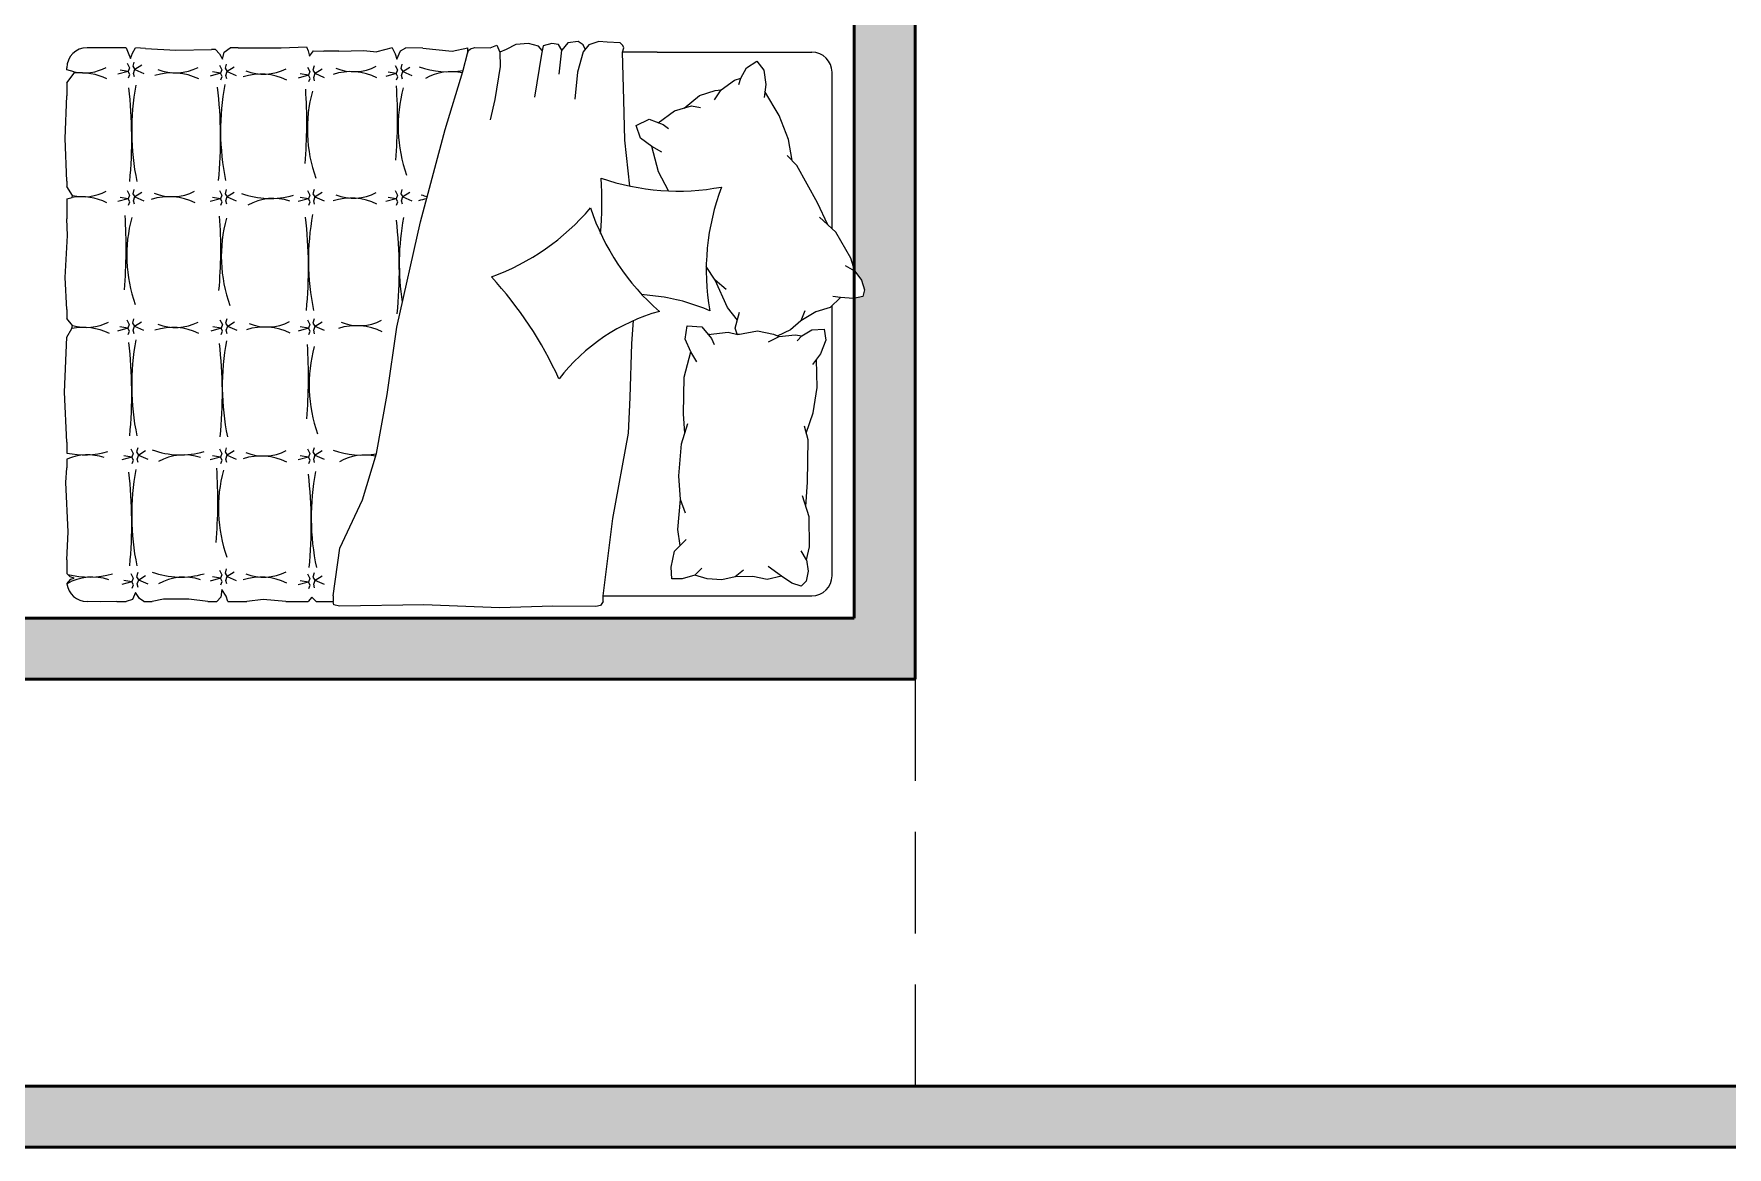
# Model space of a CAD drawing. Header units: millimetres. Extents: x 2999.9 to 3041.9, y 869.6 to 906.3.
# Drawn here: x 3015.953 to 3020.115, y 894.688 to 897.424 of the extents above; entities that cross this region are included whole.
import ezdxf

# ---------------------------------------------------------------- set-up
doc = ezdxf.new("R2010")
doc.units = ezdxf.units.MM
doc.linetypes.add('HIDDEN', pattern=[0.375, 0.25, -0.125])
doc.layers.add('mori', color=166, linetype='Continuous', lineweight=30)
doc.layers.add('MOVI', color=7, linetype='Continuous', lineweight=9)

msp = doc.modelspace()

# ---------------------------------------------------------------- linework, layer by layer
at = {"color": 253, "linetype": 'HIDDEN', "lineweight": 0}
msp.add_line((3018.1192, 895.8382), (3018.1192, 894.8382), dxfattribs=at)
at = {"linetype": 'Continuous'}
for points in [[(3017.9692, 898.7077), (3017.9692, 898.8577), (3017.9708, 896.8412)], [(3017.9708, 896.8412), (3017.9692, 898.8577), (3017.9708, 898.8577)], [(3017.9708, 896.8412), (3017.9708, 898.8577), (3017.9874, 896.8192)], [(3017.9874, 896.8192), (3017.9708, 898.8577), (3017.9874, 898.8577)], [(3017.9874, 896.8192), (3017.9874, 898.8577), (3017.9952, 896.795)], [(3017.9952, 896.795), (3017.9874, 898.8577), (3017.9952, 898.8577)], [(3017.9952, 895.8382), (3017.9952, 898.8577), (3018.1192, 895.8382)], [(3018.1192, 895.8382), (3017.9952, 898.8577), (3018.1192, 897.8375)], [(3017.9692, 896.8465), (3017.9692, 898.7077), (3017.9708, 896.8412)], [(3017.9952, 895.8382), (3017.991, 896.7789), (3017.9952, 896.795)], [(3017.991, 895.8382), (3017.9692, 896.7739), (3017.991, 896.7789)], [(3017.9692, 895.9882), (3017.9692, 896.7739), (3017.991, 895.8382)], [(3017.991, 895.8382), (3017.991, 896.7789), (3017.9952, 895.8382)], [(3015.2692, 895.8382), (3015.2692, 895.9882), (3017.9692, 895.8382)], [(3017.9692, 895.8382), (3015.2692, 895.9882), (3017.9692, 895.9882)], [(3017.9692, 895.8382), (3017.9692, 895.9882), (3017.991, 895.8382)], [(3003.8192, 894.6882), (3003.8192, 894.8382), (3024.4192, 894.6882)], [(3024.4192, 894.6882), (3003.8192, 894.8382), (3024.4192, 894.8382)]]:
    msp.add_solid(points, dxfattribs=at)
at = {"layer": 'mori', "color": 152, "lineweight": 50}
for p, q in [((3017.9692, 898.7077), (3017.9692, 895.9882)), ((3018.1192, 897.8375), (3018.1192, 895.8382)), ((3015.2692, 895.9882), (3017.9692, 895.9882)), ((3017.9692, 895.9882), (3015.2692, 895.9882)), ((3018.1192, 895.8382), (3006.7692, 895.8382)), ((3003.8192, 894.8382), (3024.4192, 894.8382)), ((3038.7192, 894.6882), (3003.8192, 894.6882))]:
    msp.add_line(p, q, dxfattribs=at)
at = {"layer": 'MOVI'}
for p, q in [((3016.1804, 897.3901), (3016.0841, 897.3901)), ((3016.2281, 897.3881), (3016.2035, 897.3901)), ((3016.4002, 897.3857), (3016.39, 897.3859)), ((3016.4552, 897.3901), (3016.4357, 897.3901)), ((3016.7026, 897.3815), (3016.6663, 897.382)), ((3016.8343, 897.3901), (3016.7966, 897.3802)), ((3016.9094, 897.3891), (3016.8676, 897.3901)), ((3017.0198, 897.3771), (3017.0198, 897.3771)), ((3017.0203, 897.3792), (3017.0203, 897.3901)), ((3017.0751, 897.3896), (3017.0915, 897.3967)), ((3017.0915, 897.3967), (3017.0983, 897.379)), ((3017.0983, 897.379), (3017.0996, 897.3436)), ((3017.2052, 897.3944), (3017.2008, 897.3743)), ((3017.2262, 897.4001), (3017.2052, 897.3944)), ((3017.2429, 897.3984), (3017.2262, 897.4001)), ((3017.2513, 897.3839), (3017.2429, 897.3984)), ((3017.2441, 897.3249), (3017.2513, 897.3839)), ((3017.3031, 897.3803), (3017.2899, 897.3297)), ((3017.3178, 897.3974), (3017.3031, 897.3803)), ((3017.4, 897.3792), (3017.4031, 897.3901)), ((3017.4855, 897.3792), (3017.4, 897.3792)), ((3017.4855, 897.3792), (3017.8657, 897.3792)), ((3016.0346, 897.3356), (3016.0346, 897.3406)), ((3017.0996, 897.3436), (3017.086, 897.2631)), ((3017.2008, 897.3743), (3017.1839, 897.2683)), ((3016.0346, 897.3038), (3016.0346, 897.2719)), ((3017.2899, 897.3297), (3017.2826, 897.2634)), ((3017.9152, 896.9452), (3017.9152, 897.3297)), ((3017.086, 897.2631), (3017.0751, 897.2126)), ((3017.5501, 897.2412), (3017.5541, 897.2435)), ((3016.0346, 897.062), (3016.0346, 897.049)), ((3016.0346, 897.019), (3016.0346, 896.9694)), ((3017.9244, 896.9367), (3017.8846, 896.9734)), ((3017.9615, 896.8727), (3017.9244, 896.9367)), ((3017.9708, 896.8412), (3017.9484, 896.8543)), ((3017.9708, 896.8412), (3017.9615, 896.8727)), ((3017.495, 896.778), (3017.4472, 896.784)), ((3017.9362, 896.7764), (3017.9102, 896.7517)), ((3017.9152, 896.0924), (3017.9152, 896.7565)), ((3016.0346, 896.7465), (3016.0346, 896.7248)), ((3017.4227, 896.663), (3017.4273, 896.7195)), ((3017.8755, 896.7409), (3017.8382, 896.7188)), ((3017.9102, 896.7517), (3017.8755, 896.7409)), ((3017.6103, 896.686), (3017.614, 896.686)), ((3017.6819, 896.686), (3017.6866, 896.686)), ((3017.4191, 896.5305), (3017.4227, 896.663)), ((3016.0346, 896.4208), (3016.0346, 896.394)), ((3016.0346, 896.3787), (3016.0346, 896.3577)), ((3016.0346, 896.1319), (3016.0346, 896.0977)), ((3016.1573, 896.0289), (3016.1804, 896.0289)), ((3016.2238, 896.0289), (3016.2441, 896.0289)), ((3016.3814, 896.0289), (3016.4031, 896.0289)), ((3016.4306, 896.0289), (3016.4769, 896.0289)), ((3016.5724, 896.0289), (3016.6273, 896.0289)), ((3016.6476, 896.0289), (3016.6894, 896.0289)), ((3016.6894, 896.0429), (3016.6894, 896.0289)), ((3017.3527, 896.0289), (3017.3527, 896.043)), ((3017.3527, 896.0429), (3017.8657, 896.0429))]:
    msp.add_line(p, q, dxfattribs=at)
for points in [[(3016.1804, 897.3901), (3016.1869, 897.3737), (3016.1912, 897.3635), (3016.196, 897.3766), (3016.2035, 897.3901)], [(3016.2281, 897.3881), (3016.3025, 897.3837), (3016.39, 897.3859)], [(3016.4002, 897.3857), (3016.4096, 897.3751), (3016.4169, 897.3621), (3016.4212, 897.3794), (3016.4357, 897.3901)], [(3016.4552, 897.3901), (3016.5615, 897.3896), (3016.6237, 897.3925), (3016.628, 897.3823), (3016.6309, 897.3693), (3016.641, 897.3823), (3016.6663, 897.382)], [(3016.6894, 896.0429), (3016.7058, 896.16), (3016.761, 896.2792), (3016.7959, 896.3926), (3016.822, 896.5379), (3016.8453, 896.7037), (3016.9034, 896.9624), (3016.9644, 897.1892), (3017.008, 897.3317), (3017.0203, 897.3792)], [(3016.7026, 897.3815), (3016.7634, 897.3832), (3016.7966, 897.3802)], [(3016.8343, 897.3901), (3016.8416, 897.3752), (3016.8459, 897.3622), (3016.8546, 897.3825), (3016.8676, 897.3901)], [(3016.9094, 897.3891), (3016.9818, 897.3816), (3017.0203, 897.3901)], [(3017.0198, 897.3771), (3017.0214, 897.3833), (3017.0267, 897.387), (3017.0376, 897.3906), (3017.0751, 897.3896)], [(3017.2028, 897.3835), (3017.1937, 897.394), (3017.1691, 897.4008), (3017.1378, 897.3981), (3017.1146, 897.3858), (3017.0983, 897.379)], [(3017.3086, 897.3866), (3017.3031, 897.3972), (3017.2911, 897.4056), (3017.2658, 897.402), (3017.2513, 897.3839)], [(3017.3422, 897.4053), (3017.3178, 897.3974)], [(3017.4031, 897.3901), (3017.4012, 897.3958), (3017.3947, 897.4022), (3017.3625, 897.4041), (3017.3422, 897.4053)], [(3017.4181, 897.0501), (3017.406, 897.1631), (3017.4031, 897.2619), (3017.4, 897.3792)], [(3016.0346, 897.3038), (3016.0522, 897.3273), (3016.0528, 897.3305), (3016.0346, 897.3356)], [(3016.1829, 897.3521), (3016.1888, 897.3407), (3016.1855, 897.3319), (3016.1601, 897.3249)], [(3016.1858, 897.3161), (3016.1891, 897.3242), (3016.1855, 897.3319), (3016.1653, 897.3352)], [(3016.1994, 897.3546), (3016.1965, 897.3444), (3016.2013, 897.3366), (3016.224, 897.3267)], [(3016.2005, 897.3183), (3016.1983, 897.3267), (3016.202, 897.337), (3016.2188, 897.3477)], [(3016.4098, 897.3475), (3016.4157, 897.3361), (3016.4124, 897.3273), (3016.3871, 897.3203)], [(3016.4263, 897.35), (3016.4234, 897.3398), (3016.4283, 897.332), (3016.4509, 897.3221)], [(3016.4274, 897.3137), (3016.4252, 897.3221), (3016.4289, 897.3324), (3016.4458, 897.3431)], [(3016.6259, 897.3427), (3016.6318, 897.3313), (3016.6285, 897.3225), (3016.6032, 897.3155)], [(3016.6424, 897.3452), (3016.6395, 897.335), (3016.6444, 897.3272), (3016.667, 897.3173)], [(3016.6435, 897.3089), (3016.6413, 897.3173), (3016.645, 897.3276), (3016.6619, 897.3383)], [(3016.8416, 897.3468), (3016.8474, 897.3354), (3016.8441, 897.3266), (3016.8188, 897.3196)], [(3016.8581, 897.3494), (3016.8551, 897.3391), (3016.86, 897.3313), (3016.8827, 897.3215)], [(3016.8592, 897.313), (3016.857, 897.3215), (3016.8606, 897.3317), (3016.8775, 897.3424)], [(3017.6864, 897.2995), (3017.6906, 897.3156), (3017.7046, 897.3404), (3017.7306, 897.357), (3017.7472, 897.335), (3017.7524, 897.2995), (3017.748, 897.2674)], [(3016.4128, 897.3115), (3016.4161, 897.3196), (3016.4124, 897.3273), (3016.3922, 897.3306)], [(3016.6289, 897.3067), (3016.6322, 897.3148), (3016.6285, 897.3225), (3016.6083, 897.3258)], [(3016.8445, 897.3108), (3016.8478, 897.3189), (3016.8441, 897.3266), (3016.824, 897.3299)], [(3017.6265, 897.2624), (3017.6428, 897.2864), (3017.6753, 897.3101), (3017.6906, 897.3156)], [(3016.0346, 897.062), (3016.0307, 897.1667), (3016.0346, 897.2719)], [(3017.5521, 897.2418), (3017.5896, 897.2725), (3017.6275, 897.285), (3017.6428, 897.2864)], [(3017.817, 897.1128), (3017.808, 897.1644), (3017.7853, 897.2234), (3017.7501, 897.2827)], [(3017.497, 897.1336), (3017.4722, 897.1476), (3017.4443, 897.1681), (3017.4334, 897.1988), (3017.4658, 897.2145), (3017.5002, 897.2012), (3017.513, 897.1914)], [(3017.4881, 897.2059), (3017.528, 897.2347), (3017.5699, 897.247), (3017.5916, 897.2435)], [(3017.5136, 897.0383), (3017.4884, 897.0854), (3017.4722, 897.1476)], [(3017.9047, 896.955), (3017.8794, 897.0089), (3017.829, 897.1005), (3017.8051, 897.125)], [(3016.0346, 897.019), (3016.0473, 897.0224), (3016.0484, 897.0271), (3016.0346, 897.049)], [(3016.1829, 897.0392), (3016.1888, 897.0278), (3016.1855, 897.019), (3016.1601, 897.012)], [(3016.1858, 897.0032), (3016.1891, 897.0113), (3016.1855, 897.019), (3016.1653, 897.0223)], [(3016.1994, 897.0417), (3016.1965, 897.0314), (3016.2013, 897.0237), (3016.224, 897.0138)], [(3016.2005, 897.0054), (3016.1983, 897.0138), (3016.202, 897.0241), (3016.2188, 897.0347)], [(3016.4098, 897.0392), (3016.4157, 897.0278), (3016.4124, 897.019), (3016.3871, 897.012)], [(3016.4128, 897.0032), (3016.4161, 897.0113), (3016.4124, 897.019), (3016.3922, 897.0223)], [(3016.4263, 897.0417), (3016.4234, 897.0314), (3016.4283, 897.0237), (3016.4509, 897.0138)], [(3016.4274, 897.0054), (3016.4252, 897.0138), (3016.4289, 897.0241), (3016.4458, 897.0347)], [(3016.6259, 897.0392), (3016.6318, 897.0278), (3016.6285, 897.019), (3016.6032, 897.012)], [(3016.6289, 897.0032), (3016.6322, 897.0113), (3016.6285, 897.019), (3016.6083, 897.0223)], [(3016.6424, 897.0417), (3016.6395, 897.0314), (3016.6444, 897.0237), (3016.667, 897.0138)], [(3016.6435, 897.0054), (3016.6413, 897.0138), (3016.645, 897.0241), (3016.6619, 897.0347)], [(3016.8416, 897.0392), (3016.8474, 897.0278), (3016.8441, 897.019), (3016.8188, 897.012)], [(3016.8445, 897.0032), (3016.8478, 897.0113), (3016.8441, 897.019), (3016.824, 897.0223)], [(3016.8581, 897.0417), (3016.8551, 897.0314), (3016.86, 897.0237), (3016.8827, 897.0138)], [(3016.8592, 897.0054), (3016.857, 897.0138), (3016.8606, 897.0241), (3016.8775, 897.0347)], [(3016.0346, 896.7465), (3016.0306, 896.8256), (3016.0364, 896.9284), (3016.0346, 896.9694)], [(3017.6548, 896.7959), (3017.6277, 896.8188), (3017.6059, 896.8524)], [(3017.9708, 896.8412), (3017.9874, 896.8192), (3017.9952, 896.795), (3017.991, 896.7789), (3017.9676, 896.7736), (3017.9362, 896.7764), (3017.9168, 896.7786)], [(3017.6825, 896.7202), (3017.6583, 896.7516), (3017.6277, 896.8188)], [(3016.0346, 896.4208), (3016.0291, 896.5434), (3016.0346, 896.6785), (3016.0465, 896.6998), (3016.0486, 896.7072), (3016.0346, 896.7248)], [(3016.182, 896.7211), (3016.1879, 896.7097), (3016.1846, 896.7009), (3016.1593, 896.6939)], [(3016.1985, 896.7236), (3016.1956, 896.7133), (3016.2005, 896.7056), (3016.2231, 896.6957)], [(3016.1996, 896.6873), (3016.1974, 896.6957), (3016.2011, 896.706), (3016.218, 896.7167)], [(3016.4109, 896.7211), (3016.4168, 896.7097), (3016.4135, 896.7009), (3016.3882, 896.6939)], [(3016.4274, 896.7236), (3016.4245, 896.7133), (3016.4294, 896.7056), (3016.452, 896.6957)], [(3016.4285, 896.6873), (3016.4263, 896.6957), (3016.43, 896.706), (3016.4468, 896.7167)], [(3016.6259, 896.7211), (3016.6318, 896.7097), (3016.6285, 896.7009), (3016.6032, 896.6939)], [(3016.6424, 896.7236), (3016.6395, 896.7133), (3016.6444, 896.7056), (3016.667, 896.6957)], [(3016.6435, 896.6873), (3016.6413, 896.6957), (3016.645, 896.706), (3016.6619, 896.7167)], [(3017.6818, 896.686), (3017.677, 896.7007), (3017.688, 896.74)], [(3017.8481, 896.7436), (3017.8382, 896.7188), (3017.813, 896.6966), (3017.7806, 896.6809)], [(3016.185, 896.6851), (3016.1883, 896.6932), (3016.1846, 896.7009), (3016.1644, 896.7042)], [(3016.4138, 896.6851), (3016.4171, 896.6932), (3016.4135, 896.7009), (3016.3933, 896.7042)], [(3016.6289, 896.6851), (3016.6322, 896.6932), (3016.6285, 896.7009), (3016.6083, 896.7042)], [(3017.5829, 896.6183), (3017.5682, 896.6426), (3017.5539, 896.6742), (3017.5594, 896.7063), (3017.5954, 896.7041), (3017.6189, 896.6756), (3017.6252, 896.6608)], [(3017.6106, 896.6856), (3017.6595, 896.6912), (3017.684, 896.6856)], [(3017.684, 896.6856), (3017.7317, 896.694), (3017.7709, 896.6862), (3017.7849, 896.68)], [(3017.7589, 896.6671), (3017.7849, 896.68), (3017.8249, 896.6848), (3017.8409, 896.682)], [(3017.8294, 896.6701), (3017.8409, 896.682), (3017.8652, 896.6967), (3017.896, 896.6985), (3017.8997, 896.6712), (3017.8869, 896.6377), (3017.8673, 896.6118)], [(3017.5536, 896.4426), (3017.5499, 896.4904), (3017.5518, 896.5805), (3017.5682, 896.6426)], [(3017.8517, 896.4432), (3017.8691, 896.4927), (3017.8783, 896.5553), (3017.8766, 896.6242)], [(3017.3527, 896.0429), (3017.376, 896.2332), (3017.4148, 896.4428), (3017.4191, 896.5305)], [(3017.555, 896.2466), (3017.5426, 896.2798), (3017.5389, 896.3378), (3017.5455, 896.4167), (3017.5611, 896.4663)], [(3017.8507, 896.2627), (3017.8551, 896.3222), (3017.8561, 896.4267), (3017.8472, 896.4597)], [(3016.1921, 896.4044), (3016.1979, 896.3931), (3016.1946, 896.3842), (3016.1693, 896.3773)], [(3016.195, 896.3685), (3016.1983, 896.3765), (3016.1946, 896.3842), (3016.1745, 896.3875)], [(3016.2086, 896.407), (3016.2057, 896.3967), (3016.2105, 896.389), (3016.2332, 896.3791)], [(3016.2097, 896.3707), (3016.2075, 896.3791), (3016.2112, 896.3894), (3016.228, 896.4)], [(3016.4098, 896.4044), (3016.4157, 896.3931), (3016.4124, 896.3842), (3016.3871, 896.3773)], [(3016.4128, 896.3685), (3016.4161, 896.3765), (3016.4124, 896.3842), (3016.3922, 896.3875)], [(3016.4263, 896.407), (3016.4234, 896.3967), (3016.4283, 896.389), (3016.4509, 896.3791)], [(3016.4274, 896.3707), (3016.4252, 896.3791), (3016.4289, 896.3894), (3016.4458, 896.4)], [(3016.6259, 896.4044), (3016.6318, 896.3931), (3016.6285, 896.3842), (3016.6032, 896.3773)], [(3016.6289, 896.3685), (3016.6322, 896.3765), (3016.6285, 896.3842), (3016.6083, 896.3875)], [(3016.6424, 896.407), (3016.6395, 896.3967), (3016.6444, 896.389), (3016.667, 896.3791)], [(3016.6435, 896.3707), (3016.6413, 896.3791), (3016.645, 896.3894), (3016.6619, 896.4)], [(3016.0346, 896.1319), (3016.0378, 896.2003), (3016.032, 896.3219), (3016.0346, 896.3577)], [(3017.542, 896.1671), (3017.5363, 896.2063), (3017.5426, 896.2798)], [(3017.8525, 896.1312), (3017.8599, 896.1632), (3017.859, 896.2372), (3017.8423, 896.2887)], [(3017.5954, 896.1107), (3017.5781, 896.0937), (3017.5469, 896.0848), (3017.5217, 896.0845), (3017.5199, 896.1135), (3017.5276, 896.1527), (3017.5564, 896.1816)], [(3017.8525, 896.1312), (3017.8563, 896.1039), (3017.8512, 896.0789), (3017.8396, 896.067), (3017.8166, 896.0738), (3017.7907, 896.0916), (3017.7579, 896.1153)], [(3017.8525, 896.1312), (3017.8395, 896.1536)], [(3016.0349, 896.0728), (3016.0444, 896.0836), (3016.0525, 896.0866), (3016.0431, 896.0901), (3016.0346, 896.0977)], [(3016.1921, 896.0977), (3016.1979, 896.0863), (3016.1946, 896.0775), (3016.1693, 896.0705)], [(3016.2086, 896.1003), (3016.2057, 896.09), (3016.2105, 896.0823), (3016.2332, 896.0724)], [(3016.2097, 896.0639), (3016.2075, 896.0724), (3016.2112, 896.0826), (3016.228, 896.0933)], [(3016.4098, 896.1064), (3016.4157, 896.095), (3016.4124, 896.0862), (3016.3871, 896.0792)], [(3016.4128, 896.0704), (3016.4161, 896.0785), (3016.4124, 896.0862), (3016.3922, 896.0895)], [(3016.4263, 896.109), (3016.4234, 896.0987), (3016.4283, 896.0909), (3016.4509, 896.0811)], [(3016.4274, 896.0726), (3016.4252, 896.0811), (3016.4289, 896.0913), (3016.4458, 896.102)], [(3016.6259, 896.0969), (3016.6318, 896.0855), (3016.6285, 896.0767), (3016.6032, 896.0698)], [(3016.6424, 896.0995), (3016.6395, 896.0892), (3016.6444, 896.0815), (3016.667, 896.0716)], [(3016.6435, 896.0631), (3016.6413, 896.0716), (3016.645, 896.0819), (3016.6619, 896.0925)], [(3017.6978, 896.1063), (3017.677, 896.0895), (3017.6441, 896.0825), (3017.6082, 896.0847), (3017.5781, 896.0937)], [(3017.7907, 896.0916), (3017.7559, 896.0829), (3017.7203, 896.0905), (3017.677, 896.0895)], [(3016.195, 896.0617), (3016.1983, 896.0698), (3016.1946, 896.0775), (3016.1745, 896.0808)], [(3016.2238, 896.0289), (3016.2131, 896.0366), (3016.203, 896.051), (3016.1957, 896.0337), (3016.1804, 896.0289)], [(3016.4306, 896.0289), (3016.4257, 896.0424), (3016.4156, 896.0583), (3016.4127, 896.0395), (3016.4031, 896.0289)], [(3016.6289, 896.0609), (3016.6322, 896.069), (3016.6285, 896.0767), (3016.6083, 896.08)], [(3016.1573, 896.0289), (3016.1176, 896.0279), (3016.0841, 896.0289)], [(3016.3814, 896.0289), (3016.3346, 896.0351), (3016.2724, 896.0351), (3016.2441, 896.0289)], [(3016.5724, 896.0289), (3016.5168, 896.0337), (3016.4769, 896.0289)], [(3016.6476, 896.0289), (3016.6368, 896.0395), (3016.6273, 896.0289)], [(3017.3527, 896.0289), (3017.3463, 896.0193), (3017.3342, 896.0166), (3017.229, 896.0179), (3017.0982, 896.0139), (3016.9121, 896.0206), (3016.7044, 896.0179), (3016.6909, 896.0206), (3016.6894, 896.0289)]]:
    msp.add_lwpolyline(points, dxfattribs=at)
for centre, radius, start, end in [((3016.0841, 897.3406), 0.0495, 90, 180), ((3017.8657, 897.3297), 0.0495, 360, 90), ((3016.0762, 897.4488), 0.1206, 258.8147, 297.2489), ((3016.302, 897.4488), 0.1206, 248.4806, 297.2489), ((3016.5184, 897.4458), 0.1206, 248.4806, 297.2489), ((3016.7397, 897.4518), 0.1206, 248.4806, 297.2489), ((3016.9708, 897.539), 0.208, 250.2707, 280.4931), ((3016.0689, 897.1825), 0.1458, 63.8397, 96.5494), ((3016.8062, 897.1853), 0.6123, 169.4126, 191.6476), ((3016.2946, 897.1825), 0.1458, 63.8397, 107.3557), ((3015.3374, 897.1683), 1.075, 354.4158, 6.6746), ((3017.0245, 897.1873), 0.6123, 169.4126, 191.6476), ((3016.511, 897.1794), 0.1458, 63.8397, 107.3557), ((3016.7323, 897.1855), 0.1458, 63.8397, 107.3557), ((3015.6801, 897.2156), 1.1672, 354.9942, 3.9649), ((3016.9787, 897.2062), 0.125, 77.0109, 119.9939), ((3015.1191, 897.1663), 1.075, 354.4158, 6.6746), ((3015.4571, 897.2078), 1.1672, 354.9942, 3.9649), ((3016.9844, 897.1897), 0.3588, 164.849, 199.5867), ((3017.2075, 897.1975), 0.3588, 164.849, 199.5867), ((3016.3943, 897.0118), 0.9552, 355.311, 3.4716), ((3017.5367, 897.6155), 0.5777, 250.9059, 280.6528), ((3018.1818, 896.8429), 0.5759, 159.159, 189.9254), ((3016.0689, 896.8782), 0.1458, 63.8397, 98.5015), ((3016.0763, 897.1445), 0.1206, 256.6664, 297.2489), ((3016.2856, 896.8782), 0.1458, 63.8397, 107.3557), ((3016.293, 897.1445), 0.1206, 248.4806, 297.2489), ((3016.5338, 897.2276), 0.208, 250.2707, 286.0147), ((3016.5418, 896.8948), 0.125, 71.0081, 119.9939), ((3016.7323, 896.8748), 0.1458, 63.8397, 107.3557), ((3016.7397, 897.1411), 0.1206, 248.4806, 297.2489), ((3016.9423, 896.8748), 0.1458, 99.385, 107.3557), ((3016.9497, 897.1411), 0.1206, 248.4806, 255.7602), ((3015.0132, 896.8973), 1.1672, 354.9942, 3.9649), ((3016.5405, 896.8793), 0.3588, 164.849, 199.5867), ((3015.2457, 896.8952), 1.1672, 354.9942, 3.9649), ((3016.773, 896.8772), 0.3588, 164.849, 199.5867), ((3015.5534, 896.8489), 1.075, 354.4158, 6.6746), ((3017.2405, 896.8679), 0.6123, 169.4126, 191.6476), ((3015.7767, 896.8411), 1.075, 354.4158, 6.6746), ((3017.4638, 896.8601), 0.6123, 169.4126, 188.9636), ((3016.8807, 897.3698), 0.5777, 289.9849, 319.7318), ((3017.8685, 897.1767), 0.5759, 198.238, 229.0044), ((3016.3744, 896.181), 0.9552, 24.4421, 42.5506), ((3017.4264, 896.3148), 0.4682, 66.3276, 81.5768), ((3016.0821, 896.8231), 0.1206, 253.8687, 297.2489), ((3016.302, 896.8231), 0.1206, 248.4806, 297.2489), ((3016.5267, 896.8242), 0.1206, 248.4806, 297.2489), ((3016.753, 896.8276), 0.1206, 248.4806, 297.2489), ((3017.6151, 896.2906), 0.4682, 105.4066, 142.4063), ((3016.0747, 896.5568), 0.1458, 63.8397, 101.1795), ((3016.8062, 896.56), 0.6123, 169.4126, 191.6476), ((3016.2946, 896.5568), 0.1458, 63.8397, 107.3557), ((3017.0289, 896.5576), 0.6123, 169.4126, 191.6476), ((3016.5193, 896.5579), 0.1458, 63.8397, 107.3557), ((3016.7456, 896.5612), 0.1458, 63.8397, 107.3557), ((3015.1191, 896.541), 1.075, 354.4158, 6.6746), ((3015.3418, 896.5386), 1.075, 354.4158, 6.6746), ((3015.4613, 896.5798), 1.1672, 354.9942, 3.9649), ((3016.9887, 896.5617), 0.3588, 164.849, 199.5867), ((3016.0779, 896.5974), 0.208, 258.0045, 286.0147), ((3016.0858, 896.2646), 0.125, 71.0081, 114.1596), ((3016.3145, 896.5974), 0.208, 250.2707, 286.0147), ((3016.3224, 896.2646), 0.125, 71.0081, 119.9939), ((3016.511, 896.2408), 0.1458, 63.8397, 107.3557), ((3016.5184, 896.5072), 0.1206, 248.4806, 297.2489), ((3016.7593, 896.597), 0.208, 250.2707, 280.0812), ((3016.7673, 896.2641), 0.125, 77.6806, 119.9939), ((3015.1191, 896.2217), 1.075, 354.4158, 6.6746), ((3016.8062, 896.2408), 0.6123, 169.4126, 191.6476), ((3015.2385, 896.2761), 1.1672, 354.9942, 3.9649), ((3016.7658, 896.258), 0.3588, 164.849, 199.5867), ((3015.5604, 896.2169), 1.075, 354.4158, 6.6746), ((3017.2475, 896.2359), 0.6123, 169.4126, 191.6476), ((3016.0971, 895.9643), 0.125, 71.0081, 119.7952), ((3016.0891, 896.2971), 0.208, 255.4194, 286.0147), ((3016.3145, 896.2971), 0.208, 250.2707, 286.0147), ((3016.3224, 895.9643), 0.125, 71.0081, 119.9939), ((3016.511, 895.9433), 0.1458, 63.8397, 107.3557), ((3016.5184, 896.2096), 0.1206, 248.4806, 297.2489), ((3017.8657, 896.0924), 0.0495, 270, 360), ((3016.0841, 896.0784), 0.0495, 186.5164, 270)]:
    msp.add_arc(centre, radius, start, end, dxfattribs=at)

doc.saveas('drawing.dxf')
